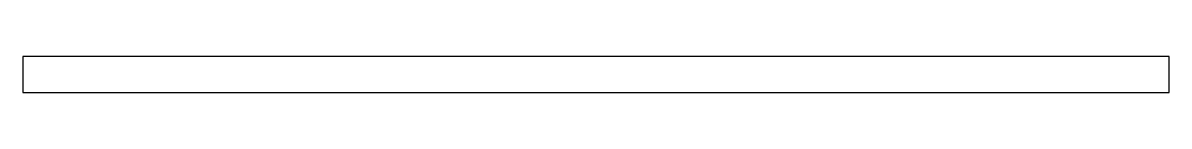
# Model space of a CAD drawing. Extents: x 0 to 120, y 0 to 4.
import ezdxf

# ---------------------------------------------------------------- set-up
doc = ezdxf.new("R2010")
doc.units = 0
doc.header["$MEASUREMENT"] = 0
doc.layers.add('BURN', color=1, linetype='CONTINUOUS')
doc.layers.add('SCRIBE', color=1, linetype='CONTINUOUS')

msp = doc.modelspace()

# ---------------------------------------------------------------- linework, layer by layer
at = {"layer": 'BURN'}
for p, q in [((119.73, 3.75), (0, 3.75)), ((0, 3.75), (0, 0)), ((119.73, 0), (119.73, 3.75)), ((0, 0), (119.73, 0))]:
    msp.add_line(p, q, dxfattribs=at)
at = {"layer": 'SCRIBE'}
for centre in [(5.02, 3.75), (11.12, 3.75), (17.22, 3.75), (23.32, 3.75), (29.42, 3.75), (35.52, 3.75), (41.62, 3.75), (47.72, 3.75), (53.83, 3.75), (59.93, 3.75), (66.03, 3.75), (72.13, 3.75), (78.23, 3.75), (84.33, 3.75), (90.43, 3.75), (96.53, 3.75), (102.63, 3.75), (108.74, 3.75), (114.84, 3.75), (5.02, 0), (11.12, 0), (17.22, 0), (23.32, 0), (29.42, 0), (35.52, 0), (41.62, 0), (47.72, 0), (53.83, 0), (59.93, 0), (66.03, 0), (72.13, 0), (78.23, 0), (84.33, 0), (90.43, 0), (96.53, 0), (102.63, 0), (108.74, 0), (114.84, 0)]:
    msp.add_circle(centre, 0, dxfattribs=at)

doc.saveas('drawing.dxf')
